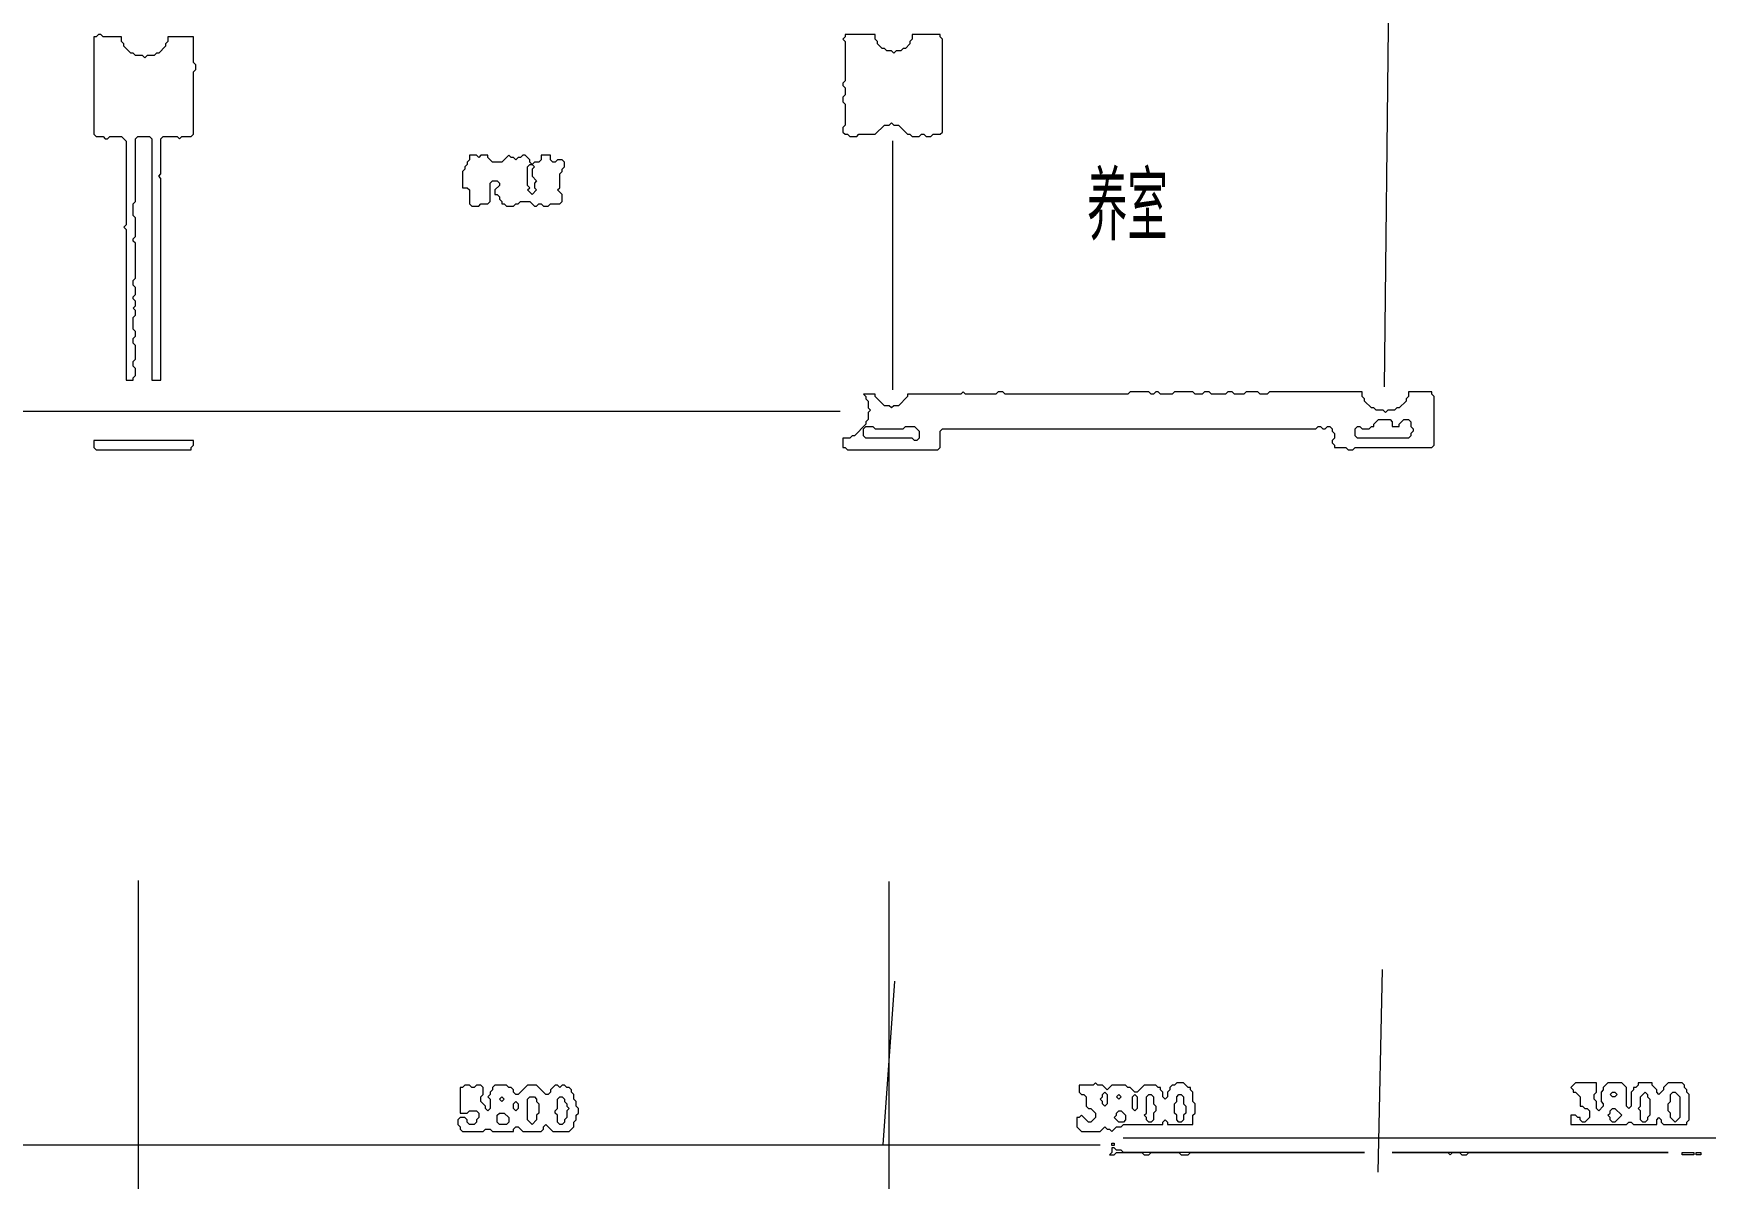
# Model space of a CAD drawing. Header units: millimetres. Extents: x 4 to 412, y 3 to 290.
# Drawn here: x 118.6 to 181.7, y 66.8 to 110 of the extents above; entities that cross this region are included whole.
import ezdxf

# ---------------------------------------------------------------- set-up
doc = ezdxf.new("R2010")
doc.units = ezdxf.units.MM
for name, color, linetype, lineweight in [('OCR_TEXT', 6, 'CONTINUOUS', 0), ('TRACE_STRAIGHT', 5, 'CONTINUOUS', 0), ('TRACE_TEXT_SYMBOL', 6, 'CONTINUOUS', 0)]:
    doc.layers.add(name, color=color, linetype=linetype, lineweight=lineweight)
doc.styles.add('wqy-unicode', font='wqy-unicode')

msp = doc.modelspace()

# ---------------------------------------------------------------- linework, layer by layer
at = {"layer": 'TRACE_STRAIGHT', "color": 5}
for p, q in [((169.596, 96.689), (169.936, 125.883)), ((151.021, 105.985), (151.021, 96.585)), ((79.255, 95.769), (149.037, 95.769)), ((122.531, 78.051), (122.531, 54.647)), ((150.875, 78.011), (150.875, 56.617)), ((169.356, 67.037), (169.521, 74.696)), ((150.66, 68.07), (151.105, 74.252)), ((159.735, 68.329), (319.734, 68.329)), ((81.049, 68.07), (158.859, 68.07))]:
    msp.add_line(p, q, dxfattribs=at)
at = {"layer": 'TRACE_TEXT_SYMBOL', "color": 6}
for points in [[(121.028, 109.993), (120.94, 109.906), (120.853, 109.906), (120.853, 106.228), (120.94, 106.14), (121.203, 106.14), (121.29, 106.052), (121.378, 106.052), (121.466, 106.14), (121.903, 106.14), (122.079, 105.965), (122.079, 102.812), (121.991, 102.725), (122.079, 102.637), (122.079, 96.945), (122.341, 96.945), (122.341, 97.032), (122.429, 97.12), (122.429, 97.383), (122.341, 97.47), (122.341, 97.645), (122.429, 97.733), (122.429, 98.258), (122.341, 98.346), (122.341, 98.521), (122.429, 98.609), (122.429, 98.784), (122.341, 98.871), (122.341, 99.309), (122.429, 99.397), (122.429, 99.572), (122.341, 99.66), (122.429, 99.747), (122.429, 99.922), (122.341, 100.01), (122.341, 100.097), (122.429, 100.185), (122.429, 100.448), (122.341, 100.535), (122.341, 100.71), (122.429, 100.798), (122.429, 102.112), (122.341, 102.199), (122.341, 102.287), (122.429, 102.374), (122.429, 103.075), (122.341, 103.163), (122.341, 103.6), (122.429, 103.688), (122.429, 106.052), (122.516, 106.14), (122.954, 106.14), (123.042, 106.052), (123.042, 96.945), (123.392, 96.945), (123.392, 104.564), (123.305, 104.651), (123.392, 104.739), (123.392, 106.052), (123.48, 106.14), (124.005, 106.14), (124.093, 106.052), (124.18, 106.14), (124.531, 106.14)], [(124.531, 106.14), (124.618, 106.228), (124.618, 108.592), (124.706, 108.68), (124.706, 108.855), (124.618, 108.942), (124.618, 109.906), (123.655, 109.906), (123.655, 109.731), (123.567, 109.643), (123.567, 109.555), (123.305, 109.293), (123.217, 109.293), (123.129, 109.205), (122.867, 109.205), (122.779, 109.118), (122.692, 109.205), (122.429, 109.205), (122.341, 109.293), (122.254, 109.293), (121.991, 109.555), (121.991, 109.643), (121.903, 109.731), (121.903, 109.906), (121.203, 109.906), (121.115, 109.993), (121.028, 109.993)], [(135.04, 105.439), (135.04, 105.264), (134.952, 105.177), (134.952, 105.089), (134.864, 105.002), (134.864, 104.914), (134.777, 104.826), (134.777, 104.213), (134.952, 104.213), (135.04, 104.126), (135.04, 103.6), (135.127, 103.513), (135.39, 103.513), (135.477, 103.6), (135.74, 103.6), (135.828, 103.688), (135.828, 104.389), (135.915, 104.476), (136.09, 104.476), (136.178, 104.389), (136.178, 104.301), (136.003, 104.126), (136.003, 103.951), (136.09, 103.951), (136.178, 103.863), (136.178, 103.776), (136.266, 103.688), (136.266, 103.6), (136.353, 103.6), (136.441, 103.513), (136.704, 103.513), (136.791, 103.6), (136.879, 103.6), (136.966, 103.688), (137.317, 103.688), (137.492, 103.513), (137.579, 103.513), (137.667, 103.6), (137.754, 103.6), (137.842, 103.513), (138.017, 103.513), (138.105, 103.6), (138.455, 103.6), (138.543, 103.688), (138.543, 103.951), (138.367, 104.126), (138.455, 104.213), (138.455, 104.739), (138.543, 104.826), (138.543, 104.914), (138.63, 105.002), (138.63, 105.177), (138.543, 105.264), (138.367, 105.264), (138.28, 105.177), (138.192, 105.177), (138.105, 105.264), (138.105, 105.439), (137.754, 105.439), (137.754, 105.264), (137.667, 105.177), (137.492, 105.177), (137.404, 105.089), (137.317, 105.177)], [(137.317, 105.177), (137.317, 105.264), (137.141, 105.439), (137.054, 105.439), (136.966, 105.352), (136.879, 105.352), (136.791, 105.264), (136.704, 105.352), (136.616, 105.352), (136.528, 105.439), (136.266, 105.177), (135.915, 105.177), (135.74, 105.352), (135.74, 105.439), (135.477, 105.439), (135.39, 105.352), (135.302, 105.439), (135.04, 105.439)], [(153.693, 96.507), (153.605, 96.419), (151.591, 96.419), (151.591, 96.332), (151.241, 95.981), (151.066, 95.981), (150.978, 95.894), (150.891, 95.981), (150.715, 95.981), (150.365, 96.332), (150.365, 96.419), (149.927, 96.419), (150.015, 96.332), (150.015, 96.244), (150.102, 96.157), (150.102, 95.894), (150.19, 95.806), (150.102, 95.719), (150.102, 95.456), (150.015, 95.368), (150.015, 95.281), (149.577, 94.843), (149.489, 94.843), (149.402, 94.755), (149.139, 94.755), (149.139, 94.405), (149.227, 94.405), (149.314, 94.318), (152.73, 94.318), (152.817, 94.405), (152.817, 95.018), (152.905, 95.106), (167.004, 95.106), (167.092, 95.193), (167.179, 95.193), (167.267, 95.106), (167.355, 95.106), (167.442, 95.193), (167.53, 95.193), (167.617, 95.106), (167.617, 95.018), (167.705, 94.931), (167.705, 94.755), (167.617, 94.668), (167.617, 94.58), (167.705, 94.493), (167.705, 94.405), (168.143, 94.405), (168.23, 94.318), (168.405, 94.318), (168.493, 94.405), (171.383, 94.405), (171.471, 94.493), (171.471, 96.332), (171.383, 96.419), (171.383, 96.507), (170.507, 96.507), (170.507, 96.332), (170.42, 96.244), (170.42, 96.157), (170.157, 95.894), (170.069, 95.894), (169.982, 95.806), (169.719, 95.806)], [(169.719, 95.806), (169.631, 95.719), (169.544, 95.806), (169.281, 95.806), (169.194, 95.894), (169.106, 95.894), (168.843, 96.157), (168.843, 96.244), (168.756, 96.332), (168.756, 96.507), (165.253, 96.507), (165.165, 96.419), (164.902, 96.419), (164.815, 96.507), (164.377, 96.507), (164.289, 96.419), (163.939, 96.419), (163.852, 96.507), (163.676, 96.507), (163.589, 96.419), (163.063, 96.419), (162.976, 96.507), (162.801, 96.507), (162.713, 96.419), (162.45, 96.419), (162.363, 96.507), (161.662, 96.507), (161.575, 96.419), (161.137, 96.419), (161.049, 96.507), (160.962, 96.507), (160.874, 96.419), (160.786, 96.419), (160.699, 96.507), (159.998, 96.507), (159.911, 96.419), (155.269, 96.419), (155.182, 96.507), (155.007, 96.507), (154.919, 96.419), (153.781, 96.419), (153.693, 96.507)], [(134.864, 70.322), (134.777, 70.235), (134.689, 70.235), (134.689, 69.271), (134.952, 69.271), (135.04, 69.359), (135.302, 69.359), (135.39, 69.271), (135.39, 69.096), (135.302, 69.009), (135.302, 68.921), (135.215, 68.833), (135.04, 68.833), (134.952, 68.921), (134.952, 69.009), (134.864, 69.096), (134.689, 69.096), (134.602, 69.009), (134.602, 68.833), (134.689, 68.746), (134.689, 68.658), (134.777, 68.571), (135.565, 68.571), (135.653, 68.658), (135.828, 68.658), (135.915, 68.571), (136.704, 68.571), (136.704, 68.658), (136.791, 68.746), (136.879, 68.746), (137.054, 68.571), (137.754, 68.571), (137.842, 68.658), (137.842, 68.746), (137.93, 68.833), (138.192, 68.571), (138.805, 68.571), (138.98, 68.746), (138.98, 68.921), (139.068, 69.009), (139.068, 69.184), (139.156, 69.271), (139.156, 69.446), (139.068, 69.534), (139.068, 69.709), (138.98, 69.797), (138.98, 69.972), (138.893, 70.059), (138.893, 70.147), (138.805, 70.235), (138.718, 70.235), (138.63, 70.322), (138.543, 70.322), (138.455, 70.235), (138.367, 70.322), (138.28, 70.322), (138.105, 70.147), (138.105, 70.059), (138.017, 69.972), (137.93, 69.972), (137.579, 70.322), (137.229, 70.322), (136.879, 69.972), (136.791, 69.972)], [(136.791, 69.972), (136.704, 70.059), (136.704, 70.147), (136.616, 70.235), (136.528, 70.235), (136.441, 70.322), (136.003, 70.322), (135.915, 70.235), (135.915, 70.147), (135.828, 70.059), (135.828, 69.972), (135.74, 69.884), (135.828, 69.797), (135.828, 69.446), (135.74, 69.359), (135.653, 69.446), (135.653, 69.534), (135.477, 69.709), (135.477, 69.884), (135.565, 69.972), (135.565, 70.235), (135.477, 70.322), (135.302, 70.322), (135.215, 70.235), (135.127, 70.235), (135.04, 70.322), (134.864, 70.322)], [(158.685, 70.41), (158.597, 70.322), (158.072, 70.322), (158.072, 70.059), (158.159, 69.972), (158.247, 69.972), (158.334, 69.884), (158.334, 69.534), (158.422, 69.446), (158.51, 69.446), (158.685, 69.271), (158.685, 69.096), (158.51, 68.921), (158.422, 68.921), (158.159, 69.184), (158.072, 69.096), (157.984, 69.096), (157.984, 68.746), (158.159, 68.571), (158.86, 68.571), (159.035, 68.746), (159.123, 68.658), (159.21, 68.658), (159.298, 68.571), (159.473, 68.746), (159.648, 68.746), (159.736, 68.833), (161.224, 68.833), (161.224, 68.921), (161.312, 69.009), (161.399, 68.921), (161.399, 68.833), (162.363, 68.833), (162.363, 69.184), (162.45, 69.271), (162.45, 69.622), (162.363, 69.709), (162.363, 70.059), (162.275, 70.147), (162.275, 70.235), (162.188, 70.235), (162.012, 70.41), (161.75, 70.41), (161.662, 70.322), (161.575, 70.322), (161.487, 70.235), (161.487, 70.147), (161.399, 70.059), (161.399, 69.884), (161.312, 69.797), (161.224, 69.884), (161.224, 70.059), (161.137, 70.147), (161.137, 70.235), (161.049, 70.235), (160.962, 70.322), (160.524, 70.322), (160.261, 70.059), (160.173, 70.059), (159.998, 70.235), (159.911, 70.235), (159.823, 70.322), (159.298, 70.322), (159.123, 70.147)], [(159.123, 70.147), (158.947, 70.322), (158.772, 70.322), (158.685, 70.41)], [(176.813, 70.41), (176.637, 70.235), (176.725, 70.147), (176.725, 70.059), (176.813, 70.059), (176.988, 69.884), (176.988, 69.534), (177.075, 69.534), (177.163, 69.446), (177.25, 69.446), (177.338, 69.359), (177.338, 69.096), (177.163, 68.921), (177.075, 68.921), (176.988, 69.009), (176.988, 69.096), (176.9, 69.096), (176.813, 69.184), (176.637, 69.184), (176.637, 68.833), (178.739, 68.833), (178.827, 68.921), (178.914, 68.921), (179.002, 68.833), (179.878, 68.833), (179.878, 69.009), (179.965, 69.096), (180.053, 69.009), (180.053, 68.921), (180.14, 68.833), (181.016, 68.833), (181.016, 68.921), (181.104, 69.009), (181.104, 69.972), (181.016, 70.059), (181.016, 70.147), (180.929, 70.235), (180.929, 70.322), (180.841, 70.41), (180.316, 70.41), (180.14, 70.235), (180.14, 70.147), (179.965, 69.972), (179.878, 70.059), (179.878, 70.147), (179.703, 70.322), (179.703, 70.41), (179.177, 70.41), (179.177, 70.322), (179.089, 70.235), (179.002, 70.235), (179.002, 70.147), (178.914, 70.059), (178.914, 69.534), (178.827, 69.446), (178.739, 69.534), (178.739, 70.235), (178.564, 70.41), (178.039, 70.41), (177.863, 70.235), (177.863, 70.147), (177.776, 70.059), (177.776, 69.709), (177.863, 69.622)], [(177.863, 69.622), (177.863, 69.534), (177.688, 69.359), (177.601, 69.446), (177.601, 69.709), (177.513, 69.797), (177.513, 69.972), (177.601, 70.059), (177.601, 70.41), (176.813, 70.41)]]:
    msp.add_lwpolyline(points, dxfattribs=at)
for points in [[(149.227, 109.993), (149.227, 109.906), (149.139, 109.818), (149.227, 109.731), (149.227, 108.242), (149.139, 108.154), (149.139, 108.067), (149.227, 107.979), (149.227, 107.716), (149.139, 107.629), (149.139, 107.454), (149.227, 107.366), (149.227, 106.578), (149.139, 106.49), (149.139, 106.315), (149.227, 106.228), (149.314, 106.228), (149.402, 106.14), (149.665, 106.14), (149.752, 106.228), (150.365, 106.228), (150.715, 106.578), (150.891, 106.578), (150.978, 106.666), (151.066, 106.578), (151.241, 106.578), (151.591, 106.228), (151.679, 106.228), (151.766, 106.14), (152.029, 106.14), (152.117, 106.228), (152.204, 106.228), (152.292, 106.14), (152.467, 106.14), (152.554, 106.228), (152.817, 106.228), (152.905, 106.315), (152.905, 109.818), (152.817, 109.906), (152.817, 109.993), (151.766, 109.993), (151.766, 109.818), (151.679, 109.731), (151.679, 109.643), (151.504, 109.468), (151.416, 109.468), (151.328, 109.38), (151.153, 109.38), (151.066, 109.293), (150.978, 109.38), (150.803, 109.38), (150.715, 109.468), (150.628, 109.468), (150.453, 109.643), (150.453, 109.731), (150.365, 109.818), (150.365, 109.993)], [(137.229, 105.002), (137.317, 105.089), (137.404, 105.089), (137.492, 105.002), (137.404, 104.914), (137.404, 104.651), (137.579, 104.476), (137.492, 104.389), (137.492, 104.213), (137.579, 104.126), (137.404, 103.951), (137.229, 104.126), (137.317, 104.213), (137.229, 104.301)], [(169.369, 95.456), (169.807, 95.456), (169.894, 95.368), (169.894, 95.193), (170.157, 95.193), (170.157, 95.281), (170.332, 95.456), (170.507, 95.456), (170.595, 95.368), (170.595, 95.193), (170.682, 95.106), (170.682, 95.018), (170.595, 94.931), (170.595, 94.843), (170.507, 94.755), (168.581, 94.755), (168.493, 94.843), (168.493, 95.106), (168.581, 95.193), (168.668, 95.193), (168.756, 95.106), (169.018, 95.106), (169.106, 95.193), (169.194, 95.193), (169.194, 95.281)], [(149.927, 95.106), (150.015, 95.193), (150.278, 95.193), (150.365, 95.106), (151.416, 95.106), (151.504, 95.193), (151.854, 95.193), (152.029, 95.018), (152.029, 94.755), (151.941, 94.668), (151.854, 94.668), (151.766, 94.755), (150.015, 94.755), (149.927, 94.843)], [(120.853, 94.668), (120.853, 94.405), (120.94, 94.318), (124.531, 94.318), (124.531, 94.405), (124.618, 94.493), (124.618, 94.668)], [(136.178, 69.797), (136.266, 69.884), (136.353, 69.797), (136.266, 69.709)], [(136.704, 69.622), (136.791, 69.709), (136.879, 69.622), (136.879, 69.446), (136.791, 69.359), (136.704, 69.446)], [(137.229, 69.797), (137.317, 69.884), (137.492, 69.884), (137.579, 69.797), (137.579, 69.709), (137.667, 69.622), (137.667, 69.271), (137.579, 69.184), (137.579, 69.009), (137.404, 68.833), (137.229, 69.009)], [(138.367, 69.797), (138.455, 69.884), (138.543, 69.884), (138.63, 69.797), (138.63, 69.709), (138.718, 69.622), (138.718, 69.534), (138.805, 69.446), (138.718, 69.359), (138.718, 69.096), (138.63, 69.009), (138.63, 68.921), (138.543, 68.833), (138.455, 68.833), (138.367, 68.921), (138.367, 69.184), (138.28, 69.271), (138.28, 69.359), (138.367, 69.446)], [(158.947, 69.972), (159.035, 70.059), (159.123, 69.972), (159.123, 69.622), (159.035, 69.534), (158.947, 69.622), (158.947, 69.709), (158.86, 69.797), (158.947, 69.884)], [(159.473, 69.884), (159.56, 69.972), (159.648, 69.884), (159.56, 69.797)], [(160.086, 69.884), (160.173, 69.972), (160.261, 69.884), (160.261, 69.446), (160.173, 69.359), (160.086, 69.446)], [(160.611, 69.884), (160.699, 69.972), (160.786, 69.972), (160.874, 69.884), (160.874, 69.622), (160.962, 69.534), (160.962, 69.359), (160.874, 69.271), (160.874, 69.009), (160.786, 68.921), (160.699, 68.921), (160.611, 69.009), (160.611, 69.096), (160.524, 69.184), (160.611, 69.271)], [(161.75, 69.884), (161.837, 69.972), (161.925, 69.972), (162.012, 69.884), (162.012, 69.622), (162.1, 69.534), (162.1, 69.271), (162.012, 69.184), (162.012, 69.009), (161.925, 68.921), (161.837, 68.921), (161.75, 69.009), (161.75, 69.184), (161.662, 69.271), (161.662, 69.622), (161.75, 69.709)], [(178.126, 69.972), (178.214, 70.059), (178.301, 70.059), (178.389, 69.972), (178.301, 69.884), (178.214, 69.884)], [(179.44, 70.059), (179.527, 69.972), (179.527, 69.884), (179.615, 69.797), (179.615, 69.184), (179.527, 69.096), (179.527, 69.009), (179.44, 68.921), (179.352, 68.921), (179.265, 69.009), (179.265, 69.359), (179.177, 69.446), (179.265, 69.534), (179.265, 69.884)], [(180.403, 69.972), (180.491, 70.059), (180.578, 70.059), (180.753, 69.884), (180.753, 69.096), (180.578, 68.921), (180.403, 69.096), (180.403, 69.271), (180.316, 69.359), (180.316, 69.622), (180.403, 69.709)], [(136.09, 69.184), (136.178, 69.271), (136.353, 69.271), (136.528, 69.096), (136.528, 68.921), (136.441, 68.833), (136.178, 68.833), (136.09, 68.921)], [(159.473, 69.271), (159.56, 69.359), (159.648, 69.359), (159.823, 69.184), (159.823, 69.009), (159.736, 68.921), (159.56, 68.921), (159.385, 69.096), (159.473, 69.184)], [(178.126, 69.359), (178.214, 69.446), (178.301, 69.446), (178.564, 69.184), (178.301, 68.921), (178.214, 68.921), (178.126, 69.009), (178.126, 69.096), (178.039, 69.184), (178.126, 69.271)], [(159.298, 67.958), (159.298, 67.783), (159.21, 67.695), (159.385, 67.695), (159.473, 67.783), (160.436, 67.783), (160.524, 67.695), (160.699, 67.695), (160.786, 67.783), (161.837, 67.783), (161.925, 67.695), (162.188, 67.695), (162.275, 67.783), (168.843, 67.783), (159.736, 67.783), (159.648, 67.87), (159.473, 67.87), (159.385, 67.958)], [(159.298, 68.133), (159.385, 68.133), (159.385, 68.045), (159.298, 68.045)], [(169.894, 67.783), (171.996, 67.783), (172.084, 67.695), (172.171, 67.783), (172.434, 67.783), (172.521, 67.695), (172.697, 67.695), (172.784, 67.783), (180.316, 67.783)], [(180.841, 67.783), (181.279, 67.783), (181.279, 67.695), (180.841, 67.695)], [(181.366, 67.783), (181.542, 67.783), (181.542, 67.695), (181.366, 67.695)]]:
    msp.add_lwpolyline(points, close=True, dxfattribs=at)

# ---------------------------------------------------------------- texts
at = {"layer": 'OCR_TEXT', "color": 6, "style": 'wqy-unicode', "width": 0.494507}
msp.add_text('养室', height=2.2542, dxfattribs=at).set_placement((158.37, 102.477))

doc.saveas('drawing.dxf')
